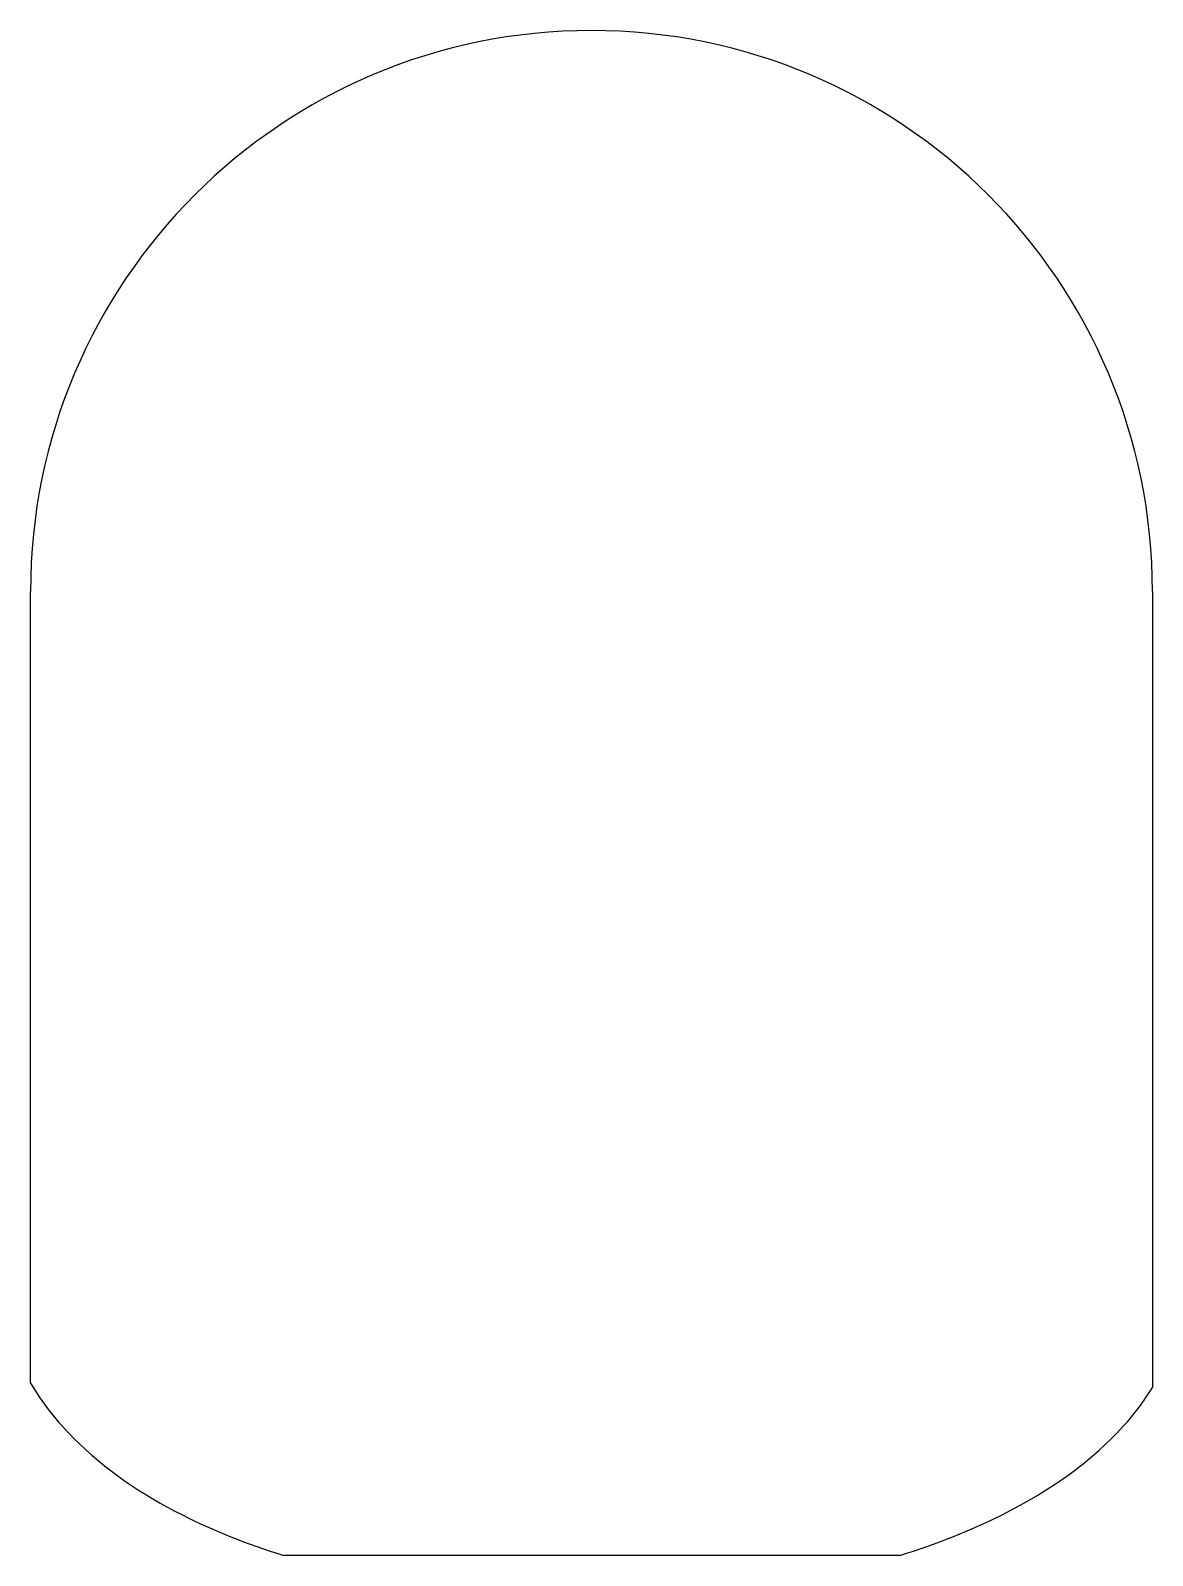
# Model space of a CAD drawing. Header units: millimetres. Extents: x -9.2 to 9.2, y -15.8 to 9.2.
import ezdxf

# ---------------------------------------------------------------- set-up
doc = ezdxf.new("R2010")
doc.units = ezdxf.units.MM
doc.layers.get('0').update_dxf_attribs({"linetype": 'CONTINUOUS'})

msp = doc.modelspace()

# ---------------------------------------------------------------- linework, layer by layer
for p, q in [((-9.191, -12.967), (-9.191, 0)), ((9.191, 0), (9.191, -13.038)), ((5.049, -15.791), (-5.042, -15.791))]:
    msp.add_line(p, q)
msp.add_arc((0, 0), 9.191, 0, 180)
for points, knots in [([(-9.191, -12.967), (-8.999, -13.295), (-8.758, -13.596), (-8.487, -13.868), (-7.977, -14.38), (-7.356, -14.797), (-6.703, -15.127)], [0.1264564, 0.1264564, 0.1264564, 0.1264564, 0.1936364, 0.1936364, 0.1936364, 0.3200733, 0.3200733, 0.3200733, 0.3200733]), ([(6.72, -15.128), (7.545, -14.715), (8.22, -14.22), (8.713, -13.674), (8.892, -13.476), (9.054, -13.264), (9.191, -13.038)], [0, 0, 0, 0, 0.27995, 0.27995, 0.27995, 0.3812276, 0.3812276, 0.3812276, 0.3812276])]:
    msp.add_open_spline(points, degree=3, knots=knots)
for points in [[(-6.703, -15.127), (-6.202, -15.381), (-5.642, -15.603), (-5.042, -15.791)], [(5.049, -15.791), (5.651, -15.603), (6.214, -15.381), (6.72, -15.128)]]:
    msp.add_open_spline(points, degree=3)

doc.saveas('drawing.dxf')
